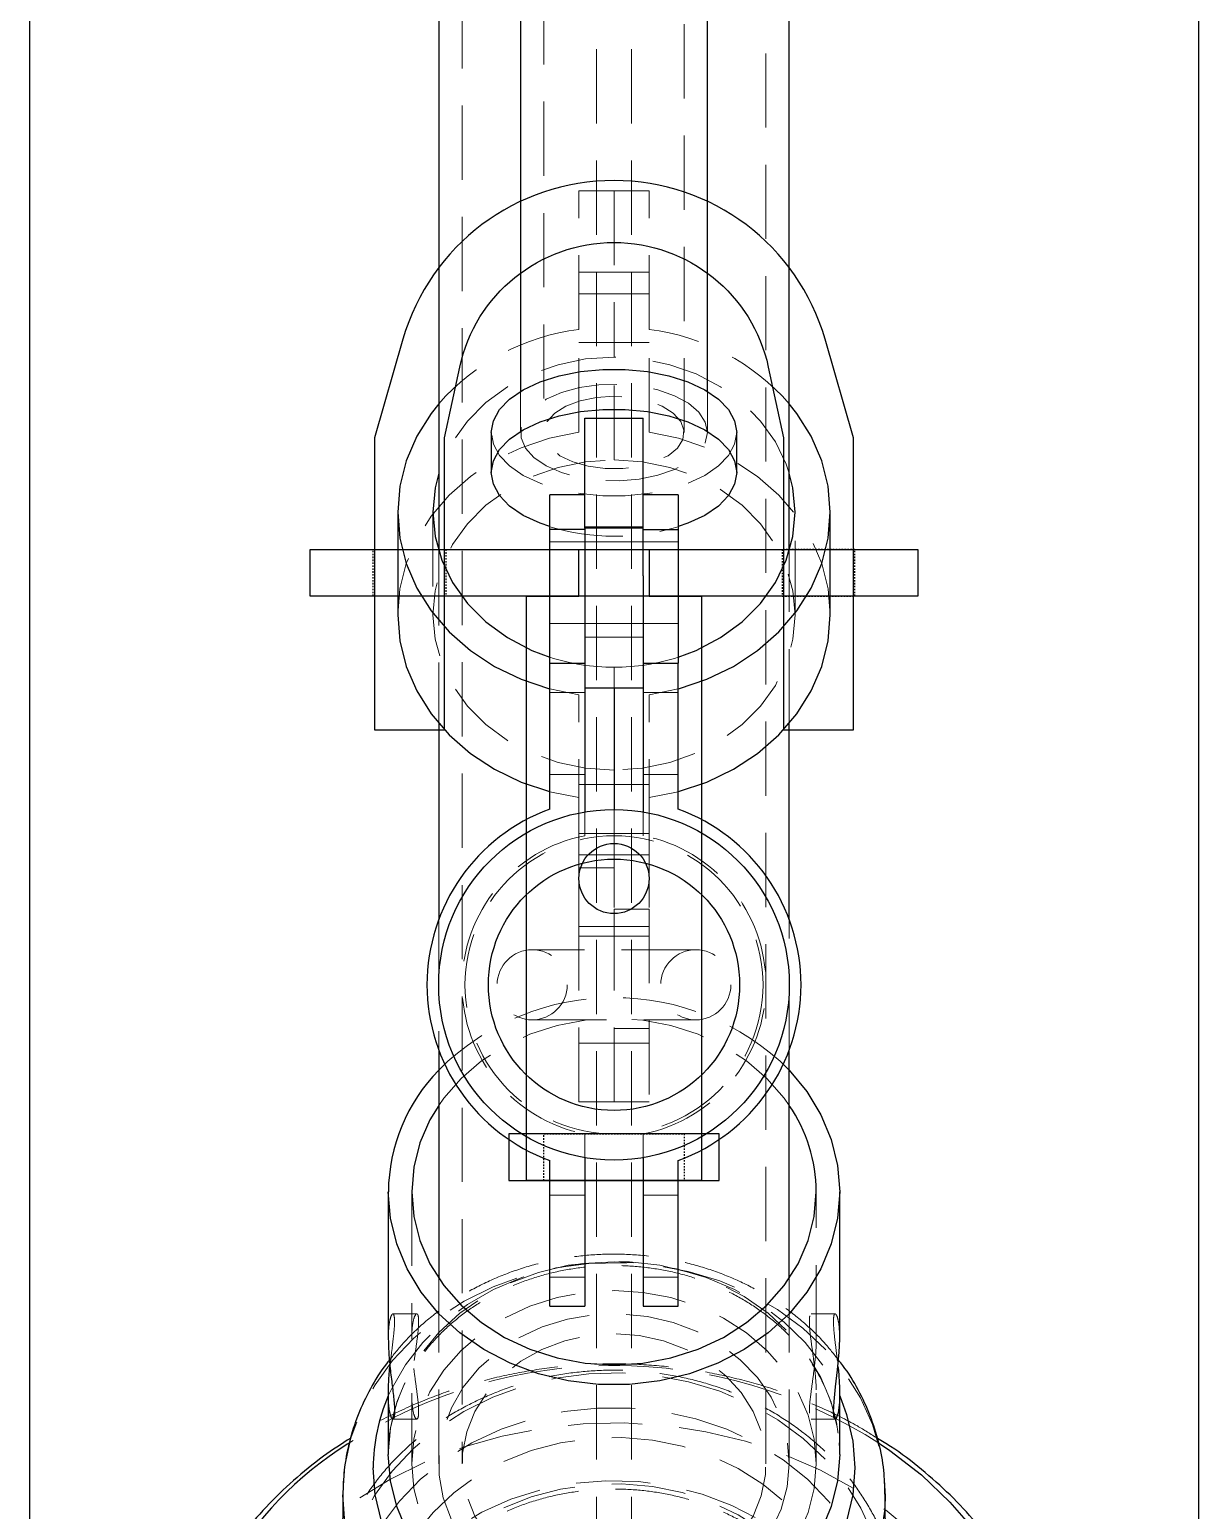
# Model space of a CAD drawing. Header units: millimetres. Extents: x 25083 to 52777, y 24772 to 45779.
# Drawn here: x 47815.3 to 47915.3, y 40045.3 to 40172 of the extents above; entities that cross this region are included whole.
import ezdxf

# ---------------------------------------------------------------- set-up
doc = ezdxf.new("R2010")
doc.units = ezdxf.units.MM
doc.linetypes.add('HIDDEN', pattern=[9.525, 6.35, -3.175])
doc.linetypes.add('VERDECKT', pattern=[0.25, 0.125, -0.125])

# ---------------------------------------------------------------- blocks, each defined once
blk = doc.blocks.new('zw$2E98')
at = {"color": 3}
blk.add_lwpolyline([(0, 0), (18, 0), (18, 4), (0, 4)], close=True, dxfattribs=at)
at = {"color": 3, "linetype": 'VERDECKT'}
blk.add_lwpolyline([(3, 4), (15, 4), (15, 0), (3, 0)], close=True, dxfattribs=at)
blk = doc.blocks.new('zw$B535')
at = {"color": 3}
blk.add_lwpolyline([(12, 50), (16.5, 50), (16.5, 0), (1.5, 0), (1.5, 50), (6, 50), (6, 54), (12, 54)], close=True, dxfattribs=at)
blk.add_circle((9, 25.84), 3, dxfattribs=at)
at = {"color": 1}
blk.add_blockref('zw$2E98', (0, 0), dxfattribs=at)
blk = doc.blocks.new('zw$E778')
at = {"color": 1}
blk.add_lwpolyline([(5.5, 38.55), (11.5, 38.55), (11.5, 63.55), (12.8, 69.59, -0.807393), (39.2, 69.59), (40.5, 63.55), (40.5, 38.55), (46.5, 38.55), (46.5, 63.55), (44.06, 71.98, 0.751422), (7.94, 71.98), (5.5, 63.55)], format="xyb", close=True, dxfattribs=at)
at = {"color": 4}
blk.add_lwpolyline([(0, 54), (52, 54), (52, 50), (0, 50)], close=True, dxfattribs=at)
at = {"color": 4, "linetype": 'VERDECKT'}
for points in [[(5.4, 54), (11.6, 54), (11.6, 50), (5.4, 50)], [(46.6, 54), (40.4, 54), (40.4, 50), (46.6, 50)]]:
    blk.add_lwpolyline(points, close=True, dxfattribs=at)
at = {"color": 1}
blk.add_blockref('zw$B535', (17, 0), dxfattribs=at)

msp = doc.modelspace()

# ---------------------------------------------------------------- linework, layer by layer
at = {"color": 7, "linetype": 'HIDDEN', "lineweight": 18}
for p, q in [((47863.798, 40703.711), (47863.798, 38386.238)), ((47866.798, 40703.711), (47866.798, 38386.238)), ((47852.298, 40489.333), (47852.298, 40049.298)), ((47878.298, 40049.298), (47878.298, 40489.333)), ((47859.298, 40308.69), (47859.298, 40137.51)), ((47871.298, 40137.51), (47871.298, 40308.69)), ((47862.298, 40146.325), (47862.298, 40158.175)), ((47862.298, 40158.175), (47865.298, 40158.175)), ((47865.298, 40158.175), (47865.298, 40143.967)), ((47865.298, 40158.175), (47868.298, 40158.175)), ((47868.298, 40146.325), (47868.298, 40158.175)), ((47865.298, 40151.216), (47862.298, 40151.216)), ((47868.298, 40151.216), (47865.298, 40151.216)), ((47862.298, 40149.383), (47865.298, 40149.383)), ((47865.298, 40149.383), (47868.298, 40149.383)), ((47862.298, 40137.534), (47862.298, 40146.325)), ((47868.298, 40137.534), (47868.298, 40146.325)), ((47862.298, 40145.216), (47865.298, 40145.216)), ((47865.298, 40145.216), (47868.298, 40145.216)), ((47865.298, 40135.175), (47865.298, 40143.967)), ((47857.298, 40141.026), (47857.298, 40137.51)), ((47873.298, 40137.51), (47873.298, 40141.026)), ((47849.798, 40130.7), (47849.798, 40121.909)), ((47880.798, 40121.909), (47880.798, 40130.7)), ((47862.798, 40129.221), (47859.798, 40129.221)), ((47867.798, 40129.432), (47862.798, 40129.432)), ((47867.798, 40129.221), (47870.798, 40129.221)), ((47850.298, 40127.358), (47850.298, 40112.641)), ((47862.798, 40128.171), (47859.798, 40128.171)), ((47867.798, 40128.171), (47862.798, 40128.171)), ((47870.798, 40128.171), (47867.798, 40128.171)), ((47880.298, 40112.641), (47880.298, 40127.358)), ((47859.798, 40121.171), (47862.798, 40121.171)), ((47862.798, 40121.171), (47867.798, 40121.171)), ((47867.798, 40121.171), (47870.798, 40121.171)), ((47862.798, 40120.017), (47867.798, 40120.017)), ((47865.298, 40117.434), (47865.298, 40115.671)), ((47859.798, 40115.582), (47862.298, 40115.076)), ((47862.798, 40115.271), (47859.798, 40115.271)), ((47862.298, 40103.226), (47862.298, 40115.076)), ((47870.798, 40115.271), (47867.798, 40115.271)), ((47868.298, 40115.076), (47870.798, 40115.582)), ((47868.298, 40103.226), (47868.298, 40115.076)), ((47859.798, 40108.271), (47862.798, 40108.271)), ((47867.798, 40108.271), (47870.798, 40108.271)), ((47865.298, 40107.393), (47862.298, 40107.393)), ((47868.298, 40107.393), (47865.298, 40107.393)), ((47859.798, 40106.791), (47862.298, 40106.284)), ((47868.298, 40106.284), (47870.798, 40106.791)), ((47862.798, 40105.061), (47862.798, 40103.028)), ((47865.298, 40105.271), (47865.298, 40103.226)), ((47867.798, 40105.061), (47867.798, 40103.028)), ((47862.298, 40100.271), (47862.298, 40103.226)), ((47862.298, 40103.226), (47865.298, 40103.226)), ((47865.298, 40103.226), (47868.298, 40103.226)), ((47865.298, 40103.226), (47865.298, 40096.754)), ((47868.298, 40103.226), (47868.298, 40096.754)), ((47862.298, 40101.393), (47865.298, 40101.393)), ((47865.298, 40101.393), (47868.298, 40101.393)), ((47862.298, 40095.442), (47862.298, 40100.271)), ((47865.298, 40100.271), (47862.298, 40100.271)), ((47850.298, 40095.839), (47850.298, 40084.703)), ((47865.298, 40095.442), (47865.298, 40096.754)), ((47868.298, 40096.754), (47865.298, 40096.754)), ((47865.298, 40080.271), (47865.298, 40096.754)), ((47868.298, 40096.754), (47868.298, 40080.271)), ((47880.298, 40084.703), (47880.298, 40095.839)), ((47862.298, 40080.271), (47862.298, 40095.442)), ((47865.298, 40095.271), (47862.298, 40095.271)), ((47862.298, 40094.434), (47865.298, 40094.434)), ((47865.298, 40080.271), (47865.298, 40095.442)), ((47868.298, 40095.271), (47865.298, 40095.271)), ((47865.298, 40094.434), (47868.298, 40094.434)), ((47872.298, 40093.271), (47858.298, 40093.271)), ((47858.298, 40087.271), (47872.298, 40087.271)), ((47868.298, 40086.546), (47865.298, 40086.546)), ((47862.298, 40085.271), (47865.298, 40085.271)), ((47865.298, 40085.271), (47868.298, 40085.271)), ((47862.298, 40080.271), (47865.298, 40080.271)), ((47865.298, 40080.271), (47868.298, 40080.271)), ((47862.798, 40077.514), (47862.798, 40075.481)), ((47867.798, 40077.514), (47867.798, 40075.481)), ((47847.989, 40072.569), (47847.989, 40059.951)), ((47862.798, 40072.271), (47859.798, 40072.271)), ((47870.798, 40072.271), (47867.798, 40072.271)), ((47882.606, 40059.951), (47882.606, 40072.569)), ((47850.298, 40065.177), (47850.298, 40049.298)), ((47859.798, 40065.271), (47862.798, 40065.271)), ((47867.798, 40065.271), (47870.798, 40065.271)), ((47880.298, 40049.298), (47880.298, 40065.177)), ((47848.417, 40062.124), (47846.371, 40062.124)), ((47884.221, 40062.124), (47882.176, 40062.124)), ((47847.989, 40055.328), (47847.989, 40049.298)), ((47882.606, 40049.298), (47882.606, 40055.328)), ((47846.372, 40053.124), (47848.418, 40053.124)), ((47882.18, 40053.124), (47884.225, 40053.124)), ((47884.572, 40051.086), (47884.606, 40050.098))]:
    msp.add_line(p, q, dxfattribs=at)
at = {"color": 7, "linetype": 'Continuous', "lineweight": 25}
for p, q in [((47815.298, 40505.411), (47815.298, 39887.56)), ((47915.298, 40505.411), (47915.298, 39887.56)), ((47850.298, 40341.591), (47850.298, 40127.358)), ((47880.298, 40127.358), (47880.298, 40341.591)), ((47857.298, 40308.69), (47857.298, 40141.026)), ((47873.298, 40141.026), (47873.298, 40308.69)), ((47862.798, 40138.74), (47867.798, 40138.74)), ((47862.798, 40129.325), (47862.798, 40138.74)), ((47867.798, 40129.325), (47867.798, 40138.74)), ((47854.798, 40137.51), (47854.798, 40134.086)), ((47875.798, 40134.086), (47875.798, 40137.51)), ((47862.798, 40132.171), (47859.798, 40132.171)), ((47859.798, 40129.221), (47859.798, 40132.171)), ((47870.798, 40132.171), (47867.798, 40132.171)), ((47870.798, 40132.171), (47870.798, 40129.221)), ((47846.798, 40130.7), (47846.798, 40121.909)), ((47883.798, 40121.909), (47883.798, 40130.7)), ((47859.798, 40117.771), (47859.798, 40129.221)), ((47862.798, 40129.221), (47859.798, 40129.221)), ((47862.798, 40129.325), (47862.798, 40125.266)), ((47867.798, 40129.325), (47862.798, 40129.325)), ((47867.798, 40125.266), (47867.798, 40129.325)), ((47867.798, 40129.221), (47870.798, 40129.221)), ((47870.798, 40129.221), (47870.798, 40117.771)), ((47862.798, 40125.266), (47862.798, 40117.771)), ((47867.798, 40125.266), (47867.798, 40117.771)), ((47859.798, 40105.296), (47859.798, 40117.771)), ((47859.798, 40117.771), (47862.798, 40117.771)), ((47862.798, 40117.771), (47862.798, 40105.061)), ((47867.798, 40117.771), (47867.798, 40105.061)), ((47867.798, 40117.771), (47870.798, 40117.771)), ((47870.798, 40105.296), (47870.798, 40117.771)), ((47862.798, 40115.671), (47867.798, 40115.671)), ((47865.298, 40115.671), (47865.298, 40105.271)), ((47850.298, 40112.641), (47850.298, 40095.839)), ((47880.298, 40095.839), (47880.298, 40112.641)), ((47850.298, 40084.703), (47850.298, 40065.177)), ((47880.298, 40065.177), (47880.298, 40084.703)), ((47862.798, 40075.481), (47862.798, 40062.771)), ((47867.798, 40075.481), (47867.798, 40062.771)), ((47859.798, 40062.771), (47859.798, 40075.246)), ((47870.798, 40062.771), (47870.798, 40075.246)), ((47845.989, 40072.569), (47845.989, 40059.951)), ((47884.606, 40059.951), (47884.606, 40072.569)), ((47859.798, 40062.771), (47862.798, 40062.771)), ((47867.798, 40062.771), (47870.798, 40062.771)), ((47845.989, 40055.328), (47845.989, 40050.098)), ((47884.606, 40050.098), (47884.606, 40055.328)), ((47842.094, 40046.75), (47842.038, 40037.276)), ((47888.557, 40037.276), (47888.501, 40046.75))]:
    msp.add_line(p, q, dxfattribs=at)
at = {"color": 7, "linetype": 'HIDDEN', "lineweight": 18, "flags": 128}
for points in [[(47865.298, 40143.967), (47862.873, 40143.803), (47860.508, 40143.317), (47858.261, 40142.521), (47856.187, 40141.433), (47854.338, 40140.081), (47852.758, 40138.498), (47851.487, 40136.723), (47850.556, 40134.8), (47850.298, 40134.043)], [(47880.298, 40134.043), (47880.039, 40134.8), (47879.108, 40136.723), (47877.837, 40138.498), (47876.258, 40140.081), (47874.408, 40141.433), (47872.335, 40142.521), (47870.087, 40143.317), (47867.722, 40143.803), (47865.298, 40143.967)], [(47873.298, 40137.51), (47873.111, 40138.399), (47872.558, 40139.247), (47871.666, 40140.013), (47870.477, 40140.663), (47869.045, 40141.165), (47867.438, 40141.496), (47865.731, 40141.641), (47864.003, 40141.592), (47862.337, 40141.353), (47860.808, 40140.934), (47859.49, 40140.355), (47858.443, 40139.642), (47857.716, 40138.831), (47857.345, 40137.957), (47857.345, 40137.062), (47857.716, 40136.189), (47858.443, 40135.377), (47859.49, 40134.664), (47860.808, 40134.085), (47862.337, 40133.666), (47864.003, 40133.427), (47865.731, 40133.379), (47867.438, 40133.523), (47869.045, 40133.854), (47870.477, 40134.356), (47871.666, 40135.006), (47872.558, 40135.772), (47873.111, 40136.62), (47873.298, 40137.51)], [(47865.298, 40140.612), (47863.806, 40140.515), (47862.407, 40140.229), (47861.19, 40139.771), (47860.232, 40139.172), (47859.591, 40138.468), (47859.31, 40137.704), (47859.404, 40136.928), (47859.869, 40136.188), (47860.675, 40135.532), (47861.771, 40134.999), (47863.089, 40134.625), (47864.546, 40134.431), (47866.05, 40134.431), (47867.506, 40134.625), (47868.824, 40134.999), (47869.921, 40135.532), (47870.727, 40136.188), (47871.191, 40136.928), (47871.286, 40137.704), (47871.004, 40138.468), (47870.364, 40139.172), (47869.405, 40139.771), (47868.188, 40140.229), (47866.79, 40140.515), (47865.298, 40140.612)], [(47862.298, 40137.534), (47859.766, 40137.019), (47857.343, 40136.205), (47855.078, 40135.108), (47853.015, 40133.75), (47851.195, 40132.157), (47849.655, 40130.362), (47848.423, 40128.4), (47847.526, 40126.309), (47846.981, 40124.131), (47846.798, 40121.909)], [(47875.798, 40137.51), (47875.619, 40136.512), (47875.089, 40135.548), (47874.225, 40134.651), (47873.057, 40133.851), (47871.625, 40133.176), (47869.978, 40132.649), (47868.171, 40132.287), (47866.266, 40132.103), (47864.329, 40132.103), (47862.424, 40132.287), (47860.617, 40132.649), (47858.97, 40133.176), (47857.538, 40133.851), (47856.37, 40134.651), (47855.507, 40135.548), (47854.976, 40136.512), (47854.798, 40137.51)], [(47883.798, 40121.909), (47883.615, 40124.131), (47883.069, 40126.309), (47882.172, 40128.4), (47880.941, 40130.362), (47879.4, 40132.157), (47877.58, 40133.75), (47875.517, 40135.108), (47873.252, 40136.205), (47870.83, 40137.019), (47868.298, 40137.534)], [(47865.298, 40108.642), (47862.873, 40108.806), (47860.508, 40109.292), (47858.261, 40110.088), (47856.187, 40111.176), (47854.338, 40112.528), (47852.758, 40114.111), (47851.487, 40115.886), (47850.556, 40117.809), (47849.988, 40119.834), (47849.798, 40121.909), (47849.988, 40123.984), (47850.556, 40126.008), (47851.487, 40127.932), (47852.758, 40129.707), (47854.338, 40131.29), (47856.187, 40132.642), (47858.261, 40133.729), (47860.508, 40134.526), (47862.873, 40135.012), (47865.298, 40135.175)], [(47865.298, 40135.175), (47867.722, 40135.012), (47870.087, 40134.526), (47872.335, 40133.729), (47874.408, 40132.642), (47876.258, 40131.29), (47877.837, 40129.707), (47879.108, 40127.932), (47880.039, 40126.008), (47880.607, 40123.984), (47880.798, 40121.909), (47880.607, 40119.834), (47880.039, 40117.809), (47879.108, 40115.886), (47877.837, 40114.111), (47876.258, 40112.528), (47874.408, 40111.176), (47872.335, 40110.088), (47870.087, 40109.292), (47867.722, 40108.806), (47865.298, 40108.642)], [(47880.298, 40079.961), (47879.858, 40080.578), (47878.378, 40082.27), (47876.632, 40083.765), (47874.655, 40085.032), (47872.488, 40086.045), (47870.174, 40086.783), (47867.761, 40087.233), (47865.298, 40087.383), (47862.834, 40087.233), (47860.421, 40086.783), (47858.107, 40086.045), (47855.94, 40085.032), (47853.963, 40083.765), (47852.217, 40082.27), (47850.737, 40080.578), (47850.298, 40079.961)], [(47842.094, 40046.649), (47842.27, 40049.09), (47842.795, 40051.493), (47843.661, 40053.823), (47844.855, 40056.045), (47846.359, 40058.124), (47848.15, 40060.029), (47850.201, 40061.731), (47852.481, 40063.205), (47854.955, 40064.427), (47857.586, 40065.38), (47860.334, 40066.049), (47863.157, 40066.425), (47866.012, 40066.5), (47868.857, 40066.274), (47871.648, 40065.751), (47874.342, 40064.938), (47876.899, 40063.848), (47879.281, 40062.498), (47881.45, 40060.907), (47883.375, 40059.1), (47885.026, 40057.104), (47886.377, 40054.95), (47887.409, 40052.67), (47888.106, 40050.298), (47888.457, 40047.872), (47888.501, 40046.718)], [(47845.989, 40050.098), (47846.169, 40052.348), (47846.705, 40054.557), (47847.588, 40056.682), (47848.8, 40058.685), (47850.32, 40060.528), (47852.119, 40062.176), (47854.163, 40063.599), (47856.415, 40064.771), (47858.832, 40065.67), (47861.369, 40066.279), (47863.98, 40066.586), (47866.615, 40066.586), (47869.226, 40066.279), (47871.764, 40065.67), (47874.181, 40064.771), (47876.432, 40063.599), (47878.477, 40062.176), (47880.275, 40060.528), (47881.795, 40058.685), (47883.008, 40056.682), (47883.89, 40054.557), (47884.426, 40052.348), (47884.572, 40051.086)], [(47845.989, 40055.108), (47846.259, 40055.696), (47847.452, 40057.765), (47848.949, 40059.683), (47850.726, 40061.418), (47852.753, 40062.939), (47854.994, 40064.221), (47857.412, 40065.241), (47859.964, 40065.983), (47862.608, 40066.433), (47865.298, 40066.584), (47867.987, 40066.433), (47870.631, 40065.983), (47873.184, 40065.241), (47875.601, 40064.221), (47877.842, 40062.939), (47879.869, 40061.418), (47881.646, 40059.683), (47883.144, 40057.765), (47884.336, 40055.696), (47884.606, 40055.108)], [(47882.606, 40049.298), (47882.43, 40051.406), (47881.905, 40053.472), (47881.042, 40055.452), (47879.858, 40057.307), (47878.378, 40058.999), (47876.632, 40060.494), (47874.655, 40061.761), (47872.488, 40062.774), (47870.174, 40063.512), (47867.761, 40063.962), (47865.298, 40064.112), (47862.834, 40063.962), (47860.421, 40063.512), (47858.107, 40062.774), (47855.94, 40061.761), (47853.963, 40060.494), (47852.217, 40058.999), (47850.737, 40057.307), (47849.553, 40055.452), (47848.69, 40053.472), (47848.165, 40051.406), (47847.989, 40049.298), (47848.165, 40047.19), (47848.69, 40045.124), (47849.553, 40043.144), (47850.737, 40041.289), (47852.217, 40039.597), (47853.963, 40038.102), (47855.94, 40036.835), (47858.107, 40035.822), (47860.421, 40035.084), (47862.834, 40034.634), (47865.298, 40034.484), (47867.761, 40034.634), (47870.174, 40035.084), (47872.488, 40035.822), (47874.655, 40036.835), (47876.632, 40038.102), (47878.378, 40039.597), (47879.858, 40041.289), (47881.042, 40043.144), (47881.905, 40045.124), (47882.43, 40047.19), (47882.606, 40049.298)], [(47880.298, 40049.298), (47880.122, 40047.338), (47879.599, 40045.424), (47878.74, 40043.601), (47877.567, 40041.912), (47876.105, 40040.395), (47874.391, 40039.088), (47872.463, 40038.019), (47870.368, 40037.215), (47868.154, 40036.694), (47865.872, 40036.469), (47863.577, 40036.544), (47861.323, 40036.918), (47859.162, 40037.583), (47857.144, 40038.522), (47855.318, 40039.713), (47853.725, 40041.13), (47852.404, 40042.737), (47851.385, 40044.499), (47850.692, 40046.373), (47850.342, 40048.315), (47850.342, 40050.281), (47850.692, 40052.223), (47851.385, 40054.097), (47852.404, 40055.859), (47853.725, 40057.466), (47855.318, 40058.883), (47857.144, 40060.074), (47859.162, 40061.013), (47861.323, 40061.678), (47863.577, 40062.052), (47865.872, 40062.127), (47868.154, 40061.902), (47870.368, 40061.381), (47872.463, 40060.577), (47874.391, 40059.508), (47876.105, 40058.201), (47877.567, 40056.684), (47878.74, 40054.995), (47879.599, 40053.172), (47880.122, 40051.258), (47880.298, 40049.298)], [(47865.298, 40038.171), (47863.158, 40038.323), (47861.077, 40038.774), (47859.11, 40039.512), (47857.313, 40040.517), (47855.733, 40041.762), (47854.415, 40043.212), (47853.393, 40044.828), (47852.695, 40046.567), (47852.342, 40048.379), (47852.342, 40050.217), (47852.695, 40052.029), (47853.393, 40053.768), (47854.415, 40055.384), (47855.733, 40056.834), (47857.313, 40058.079), (47859.11, 40059.084), (47861.077, 40059.822), (47863.158, 40060.273), (47865.298, 40060.425), (47867.437, 40060.273), (47869.519, 40059.822), (47871.485, 40059.084), (47873.282, 40058.079), (47874.862, 40056.834), (47876.181, 40055.384), (47877.203, 40053.768), (47877.9, 40052.029), (47878.253, 40050.217), (47878.253, 40048.379), (47877.9, 40046.567), (47877.203, 40044.828), (47876.181, 40043.212), (47874.862, 40041.762), (47873.282, 40040.517), (47871.485, 40039.512), (47869.519, 40038.774), (47867.437, 40038.323), (47865.298, 40038.171)], [(47842.038, 40037.175), (47842.214, 40039.622), (47842.741, 40042.031), (47843.609, 40044.367), (47844.806, 40046.594), (47846.313, 40048.678), (47848.109, 40050.587), (47850.165, 40052.293), (47852.45, 40053.771), (47854.93, 40054.996), (47857.567, 40055.952), (47860.322, 40056.622), (47863.152, 40056.998), (47866.014, 40057.074), (47868.865, 40056.848), (47871.663, 40056.323), (47874.364, 40055.509), (47876.927, 40054.416), (47879.315, 40053.062), (47881.489, 40051.467), (47883.419, 40049.656), (47885.073, 40047.655), (47886.428, 40045.496), (47887.463, 40043.21), (47888.161, 40040.833), (47888.513, 40038.401), (47888.557, 40037.276)], [(47842.596, 40034.677), (47842.775, 40037.112), (47843.309, 40039.509), (47844.19, 40041.829), (47845.404, 40044.037), (47846.931, 40046.098), (47848.749, 40047.978), (47850.827, 40049.648), (47853.133, 40051.083), (47855.632, 40052.258), (47858.282, 40053.156), (47861.044, 40053.763), (47863.872, 40054.069), (47866.723, 40054.069), (47869.552, 40053.763), (47872.313, 40053.156), (47874.964, 40052.258), (47877.462, 40051.083), (47879.769, 40049.648), (47881.847, 40047.978), (47883.664, 40046.098), (47885.192, 40044.037), (47886.406, 40041.829), (47887.287, 40039.509), (47887.821, 40037.112), (47888, 40034.677), (47887.821, 40032.241), (47887.287, 40029.844), (47886.406, 40027.524), (47885.192, 40025.316), (47883.664, 40023.255), (47881.847, 40021.375), (47879.769, 40019.705), (47877.462, 40018.271), (47874.964, 40017.095), (47872.313, 40016.197), (47869.552, 40015.59), (47866.723, 40015.284), (47863.872, 40015.284), (47861.044, 40015.59), (47858.282, 40016.197), (47855.632, 40017.095), (47853.133, 40018.271), (47850.827, 40019.705), (47848.749, 40021.375), (47846.931, 40023.255), (47845.404, 40025.316), (47844.19, 40027.524), (47843.309, 40029.844), (47842.775, 40032.241), (47842.596, 40034.677)], [(47829.965, 40022.56), (47830.14, 40025.571), (47830.665, 40028.552), (47831.535, 40031.474), (47832.739, 40034.307), (47834.268, 40037.023), (47836.104, 40039.596), (47838.231, 40041.999), (47840.627, 40044.209), (47843.268, 40046.204), (47846.128, 40047.964), (47849.178, 40049.471), (47852.389, 40050.711), (47855.728, 40051.671), (47859.162, 40052.342), (47862.657, 40052.717), (47866.179, 40052.792), (47869.691, 40052.567), (47873.16, 40052.044), (47876.551, 40051.227), (47879.83, 40050.126), (47882.964, 40048.75), (47885.923, 40047.114), (47888.677, 40045.235), (47891.199, 40043.13), (47893.463, 40040.82), (47895.447, 40038.329), (47897.131, 40035.682), (47898.5, 40032.903), (47899.538, 40030.023), (47900.236, 40027.067), (47900.587, 40024.068), (47900.587, 40021.053), (47900.236, 40018.053), (47899.538, 40015.098), (47898.5, 40012.217), (47897.131, 40009.439), (47895.447, 40006.791), (47893.463, 40004.3), (47891.199, 40001.991), (47888.677, 39999.886), (47885.923, 39998.006), (47882.964, 39996.37), (47879.83, 39994.995), (47876.551, 39993.893), (47873.16, 39993.077), (47869.691, 39992.553), (47866.179, 39992.328), (47862.657, 39992.403), (47859.162, 39992.778), (47855.728, 39993.449), (47852.389, 39994.409), (47849.178, 39995.649), (47846.128, 39997.156), (47843.268, 39998.916), (47840.627, 40000.911), (47838.231, 40003.121), (47836.104, 40005.525), (47834.268, 40008.097), (47832.739, 40010.813), (47831.535, 40013.646), (47830.665, 40016.568), (47830.14, 40019.549), (47829.965, 40022.56)], [(47845.573, 40034.677), (47845.749, 40036.927), (47846.273, 40039.137), (47847.138, 40041.267), (47848.326, 40043.28), (47849.817, 40045.14), (47851.585, 40046.812), (47853.597, 40048.268), (47855.818, 40049.482), (47858.208, 40050.431), (47860.725, 40051.099), (47863.323, 40051.475), (47865.957, 40051.55), (47868.579, 40051.324), (47871.142, 40050.801), (47873.601, 40049.991), (47875.911, 40048.907), (47878.033, 40047.569), (47879.927, 40046.001), (47881.56, 40044.231), (47882.903, 40042.291), (47883.931, 40040.215), (47884.628, 40038.039), (47884.979, 40035.804), (47884.979, 40033.549), (47884.628, 40031.314), (47883.931, 40029.139), (47882.903, 40027.062), (47881.56, 40025.122), (47879.927, 40023.352), (47878.033, 40021.784), (47875.911, 40020.446), (47873.601, 40019.362), (47871.142, 40018.552), (47868.579, 40018.029), (47865.957, 40017.803), (47863.323, 40017.878), (47860.725, 40018.254), (47858.208, 40018.922), (47855.818, 40019.871), (47853.597, 40021.085), (47851.585, 40022.541), (47849.817, 40024.213), (47848.326, 40026.073), (47847.138, 40028.086), (47846.273, 40030.216), (47845.749, 40032.426), (47845.573, 40034.677)], [(47843.487, 40029.193), (47843.666, 40031.58), (47844.2, 40033.928), (47845.081, 40036.198), (47846.294, 40038.354), (47847.818, 40040.358), (47849.63, 40042.18), (47851.699, 40043.788), (47853.991, 40045.157), (47856.469, 40046.263), (47859.092, 40047.089), (47861.817, 40047.622), (47864.599, 40047.851), (47867.392, 40047.775), (47870.151, 40047.393), (47872.83, 40046.712), (47875.386, 40045.744), (47877.776, 40044.504), (47879.961, 40043.012), (47881.905, 40041.294), (47883.577, 40039.377), (47884.948, 40037.293), (47885.997, 40035.075), (47886.706, 40032.761), (47887.064, 40030.389), (47887.064, 40027.997), (47886.724, 40025.705)], [(47845.573, 40030.714), (47845.749, 40032.964), (47846.273, 40035.174), (47847.138, 40037.304), (47848.326, 40039.317), (47849.817, 40041.177), (47851.585, 40042.849), (47853.597, 40044.305), (47855.818, 40045.519), (47858.208, 40046.468), (47860.725, 40047.136), (47863.323, 40047.512), (47865.957, 40047.587), (47868.579, 40047.361), (47871.142, 40046.838), (47873.601, 40046.028), (47875.911, 40044.944), (47878.033, 40043.606), (47879.927, 40042.038), (47881.56, 40040.268), (47882.903, 40038.328), (47883.931, 40036.252), (47884.628, 40034.076), (47884.979, 40031.841), (47885.023, 40030.714)]]:
    msp.add_lwpolyline(points, dxfattribs=at)
at = {"color": 7, "linetype": 'Continuous', "lineweight": 25, "flags": 128}
for points in [[(47854.798, 40137.51), (47854.976, 40138.507), (47855.507, 40139.471), (47856.37, 40140.368), (47857.538, 40141.168), (47858.97, 40141.843), (47860.617, 40142.37), (47862.424, 40142.732), (47864.329, 40142.916), (47866.266, 40142.916), (47868.171, 40142.732), (47869.978, 40142.37), (47871.625, 40141.843), (47873.057, 40141.168), (47874.225, 40140.368), (47875.089, 40139.471), (47875.619, 40138.507), (47875.798, 40137.51), (47875.798, 40137.51)], [(47850.298, 40139.968), (47849.655, 40139.154), (47848.423, 40137.191), (47847.526, 40135.1), (47846.981, 40132.922), (47846.798, 40130.7), (47846.981, 40128.478), (47847.526, 40126.3), (47848.423, 40124.209), (47849.655, 40122.247), (47851.195, 40120.452), (47853.015, 40118.859), (47855.078, 40117.501), (47857.343, 40116.404), (47859.766, 40115.59), (47859.798, 40115.582)], [(47870.798, 40115.582), (47870.83, 40115.59), (47873.252, 40116.404), (47875.517, 40117.501), (47877.58, 40118.859), (47879.4, 40120.452), (47880.941, 40122.247), (47882.172, 40124.209), (47883.069, 40126.3), (47883.615, 40128.478), (47883.798, 40130.7), (47883.615, 40132.922), (47883.069, 40135.1), (47882.172, 40137.191), (47880.941, 40139.154), (47880.298, 40139.968)], [(47854.798, 40134.086), (47854.976, 40135.084), (47855.507, 40136.047), (47856.37, 40136.944), (47857.538, 40137.744), (47858.97, 40138.419), (47860.617, 40138.947), (47862.424, 40139.309), (47864.329, 40139.493), (47866.266, 40139.493), (47868.171, 40139.309), (47869.978, 40138.947), (47871.625, 40138.419), (47873.057, 40137.744), (47874.225, 40136.944), (47875.089, 40136.047), (47875.619, 40135.084), (47875.798, 40134.086), (47875.619, 40133.088), (47875.089, 40132.124), (47874.225, 40131.227), (47873.057, 40130.428), (47871.625, 40129.753), (47870.798, 40129.461)], [(47850.298, 40134.043), (47849.988, 40132.776), (47849.798, 40130.7), (47849.988, 40128.625), (47850.556, 40126.601), (47851.487, 40124.677), (47852.758, 40122.902), (47854.338, 40121.319), (47856.187, 40119.967), (47858.261, 40118.88), (47859.798, 40118.297)], [(47859.798, 40129.461), (47858.97, 40129.753), (47857.538, 40130.428), (47856.37, 40131.227), (47855.507, 40132.124), (47854.976, 40133.088), (47854.798, 40134.086)], [(47870.798, 40118.297), (47872.335, 40118.88), (47874.408, 40119.967), (47876.258, 40121.319), (47877.837, 40122.902), (47879.108, 40124.677), (47880.039, 40126.601), (47880.607, 40128.625), (47880.798, 40130.7), (47880.607, 40132.776), (47880.298, 40134.043)], [(47846.798, 40121.909), (47846.981, 40119.687), (47847.526, 40117.509), (47848.423, 40115.418), (47849.655, 40113.456), (47851.195, 40111.66), (47853.015, 40110.068), (47855.078, 40108.71), (47857.343, 40107.613), (47859.766, 40106.799), (47859.798, 40106.791)], [(47870.798, 40106.791), (47870.83, 40106.799), (47873.252, 40107.613), (47875.517, 40108.71), (47877.58, 40110.068), (47879.4, 40111.66), (47880.941, 40113.456), (47882.172, 40115.418), (47883.069, 40117.509), (47883.615, 40119.687), (47883.798, 40121.909)], [(47880.298, 40082.975), (47881.795, 40081.156), (47883.008, 40079.153), (47883.89, 40077.028), (47884.426, 40074.819), (47884.606, 40072.569), (47884.426, 40070.319), (47883.89, 40068.11), (47883.008, 40065.985), (47881.795, 40063.982), (47880.275, 40062.14), (47878.477, 40060.491), (47876.432, 40059.068), (47874.181, 40057.896), (47871.764, 40056.997), (47869.226, 40056.389), (47866.615, 40056.081), (47863.98, 40056.081), (47861.369, 40056.389), (47858.832, 40056.997), (47856.415, 40057.896), (47854.163, 40059.068), (47852.119, 40060.491), (47850.32, 40062.14), (47848.8, 40063.982), (47847.588, 40065.985), (47846.705, 40068.11), (47846.169, 40070.319), (47845.989, 40072.569), (47845.989, 40072.569)], [(47850.298, 40079.961), (47849.553, 40078.723), (47848.69, 40076.743), (47848.165, 40074.677), (47847.989, 40072.569), (47848.165, 40070.461), (47848.69, 40068.395), (47849.553, 40066.415), (47850.737, 40064.56), (47852.217, 40062.868), (47853.963, 40061.373), (47855.94, 40060.106), (47858.107, 40059.093), (47860.421, 40058.355), (47862.834, 40057.905), (47865.298, 40057.755), (47867.761, 40057.905), (47870.174, 40058.355), (47872.488, 40059.093), (47874.655, 40060.106), (47876.632, 40061.373), (47878.378, 40062.868), (47879.858, 40064.56), (47881.042, 40066.415), (47881.905, 40068.395), (47882.43, 40070.461), (47882.606, 40072.569), (47882.606, 40072.569)], [(47884.461, 40057.631), (47884.497, 40057.301), (47884.597, 40055.823), (47884.585, 40054.574), (47884.472, 40053.671), (47884.302, 40053.186), (47884.145, 40053.191), (47884.075, 40053.701), (47884.121, 40054.629), (47884.259, 40055.87), (47884.434, 40057.328), (47884.569, 40058.845), (47884.606, 40059.951), (47884.606, 40059.951)], [(47888.103, 40050.978), (47888.889, 40050.44), (47891.593, 40048.343), (47894.044, 40046.028), (47896.218, 40043.519)]]:
    msp.add_lwpolyline(points, dxfattribs=at)
at = {"color": 8, "linetype": 'Continuous', "lineweight": 25, "flags": 128}
for points in [[(47884.606, 40055.108), (47885.202, 40053.511), (47885.728, 40051.248), (47885.904, 40048.946), (47885.728, 40046.644), (47885.202, 40044.381)], [(47847.588, 40043.514), (47846.705, 40045.639), (47846.169, 40047.848), (47845.989, 40050.098), (47845.989, 40050.098)], [(47884.606, 40050.098), (47884.426, 40047.848), (47883.89, 40045.639), (47883.008, 40043.514)], [(47845.393, 40044.381), (47844.867, 40046.644), (47844.691, 40048.946), (47844.691, 40048.946)], [(47842.27, 40044.209), (47842.094, 40046.649), (47842.094, 40046.649)], [(47888.501, 40046.718), (47888.457, 40045.427), (47888.106, 40043)]]:
    msp.add_lwpolyline(points, dxfattribs=at)
at = {"color": 7, "linetype": 'Continuous', "lineweight": 25}
for radius in [15, 10.75]:
    msp.add_circle((47865.298, 40090.271), radius, dxfattribs=at)
at = {"color": 7, "linetype": 'HIDDEN', "lineweight": 18}
for centre, radius in [((47865.298, 40090.271), 12.75), ((47858.298, 40090.271), 3), ((47872.298, 40090.271), 3)]:
    msp.add_circle(centre, radius, dxfattribs=at)
for centre, radius, start, end in [((47864.624, 40127.428), 19.04, 97.01885, 138.80406), ((47865.971, 40127.428), 19.04, 41.19594, 82.98115), ((47865.298, 40147.493), 18.853, 253.03819, 286.96181), ((47865.271, 40135.214), 17.78, 252.0723, 270.08686), ((47865.325, 40135.214), 17.78, 269.91314, 287.9277), ((47865.298, 40090.271), 13, 101.08749, 258.91251), ((47865.298, 40090.271), 13, 281.08749, 78.91251), ((47865.298, 40067.952), 21.229, 45.04336, 134.95664), ((47865.297, 40015.731), 41.981, 57.09632, 122.86665)]:
    msp.add_arc(centre, radius, start, end, dxfattribs=at)
at = {"color": 7, "linetype": 'Continuous', "lineweight": 25}
for centre, radius, start, end in [((47865.298, 40090.271), 16, 110.10551, 249.89449), ((47865.298, 40090.271), 16, 290.10551, 69.89449), ((47861.178, 40072.376), 15.189, 135.74777, 179.2701), ((47869.355, 40072.487), 13.252, 0.35529, 34.33196), ((47858.753, 40024.992), 30.655, 121.98667, 178.42157)]:
    msp.add_arc(centre, radius, start, end, dxfattribs=at)
at = {"color": 8, "linetype": 'Continuous', "lineweight": 25}
msp.add_arc((47860.111, 40048.914), 15.42, 156.31904, 179.8821, dxfattribs=at)
at = {"color": 7, "linetype": 'HIDDEN', "lineweight": 18}
for points, knots in [([(47884.508, 40058.162), (47884.116, 40058.667), (47883.21, 40059.835), (47881.5, 40061.455), (47879.455, 40063.031), (47877.205, 40064.38), (47874.792, 40065.491), (47872.244, 40066.344), (47869.597, 40066.928), (47866.888, 40067.235), (47864.154, 40067.258), (47861.432, 40066.997), (47858.759, 40066.454), (47856.174, 40065.635), (47853.713, 40064.549), (47851.408, 40063.212), (47849.304, 40061.635), (47847.498, 40059.959), (47846.526, 40058.727), (47846.084, 40058.167)], [0, 0, 0, 0, 0.0452165, 0.1044136, 0.1639191, 0.2237043, 0.2837265, 0.3439393, 0.4043002, 0.4647751, 0.5253382, 0.58597, 0.646648, 0.7073503, 0.768046, 0.8286916, 0.8892291, 0.9495896, 1, 1, 1, 1]), ([(47845.989, 40050.102), (47845.997, 40050.433), (47846.019, 40051.451), (47846.286, 40053.147), (47846.904, 40055.151), (47847.828, 40057.074), (47849.037, 40058.882), (47850.509, 40060.545), (47852.221, 40062.037), (47854.143, 40063.334), (47856.246, 40064.416), (47858.494, 40065.265), (47860.852, 40065.867), (47863.282, 40066.213), (47865.743, 40066.297), (47868.196, 40066.118), (47870.599, 40065.68), (47872.915, 40064.99), (47875.105, 40064.062), (47877.135, 40062.911), (47878.972, 40061.557), (47880.589, 40060.023), (47881.962, 40058.334), (47883.072, 40056.514), (47883.89, 40054.59), (47884.405, 40052.755), (47884.503, 40051.558), (47884.545, 40051.041)], [0, 0, 0, 0, 0.0203176, 0.0625249, 0.1046934, 0.1466877, 0.1884492, 0.2299732, 0.2712898, 0.3124435, 0.3534781, 0.3944301, 0.435326, 0.4761835, 0.5170137, 0.5578235, 0.5986171, 0.6394006, 0.6801838, 0.7209827, 0.7618223, 0.8027385, 0.8437779, 0.8849946, 0.926441, 0.9681507, 1, 1, 1, 1]), ([(47846.134, 40057.652), (47846.187, 40058.119), (47846.298, 40059.095), (47846.467, 40060.422), (47846.541, 40061.465), (47846.491, 40062.069), (47846.341, 40062.19), (47846.155, 40061.81), (47846.014, 40061.025), (47845.997, 40060.28), (47845.989, 40059.951)], [0, 0, 0, 0, 0.1204051, 0.2515646, 0.3819119, 0.509026, 0.6356012, 0.765082, 0.8964613, 1, 1, 1, 1]), ([(47847.989, 40059.951), (47848.002, 40059.501), (47848.028, 40058.601), (47848.207, 40057.078), (47848.415, 40055.62), (47848.572, 40054.367), (47848.601, 40053.489), (47848.495, 40053.074), (47848.302, 40053.145), (47848.1, 40053.709), (47847.979, 40054.723), (47847.99, 40056.049), (47848.124, 40057.526), (47848.327, 40059.02), (47848.518, 40060.383), (47848.607, 40061.438), (47848.555, 40062.055), (47848.39, 40062.194), (47848.183, 40061.836), (47848.019, 40061.059), (47847.999, 40060.296), (47847.989, 40059.951)], [0, 0, 0, 0, 0.05247693, 0.10491396, 0.15839682, 0.21273045, 0.26588192, 0.31764336, 0.36997797, 0.42392729, 0.47807255, 0.53072348, 0.5825347, 0.63533312, 0.6895325, 0.7433901, 0.7955742, 0.84741072, 0.90070957, 0.95504907, 1, 1, 1, 1]), ([(47882.606, 40059.951), (47882.593, 40060.351), (47882.568, 40061.152), (47882.388, 40061.901), (47882.18, 40062.209), (47882.023, 40061.998), (47881.994, 40061.297), (47882.1, 40060.209), (47882.293, 40058.846), (47882.495, 40057.328), (47882.617, 40055.829), (47882.605, 40054.547), (47882.471, 40053.615), (47882.268, 40053.109), (47882.078, 40053.096), (47881.989, 40053.597), (47882.041, 40054.535), (47882.205, 40055.794), (47882.412, 40057.259), (47882.576, 40058.725), (47882.597, 40059.569), (47882.606, 40059.951)], [0, 0, 0, 0, 0.05247693, 0.10491396, 0.15839682, 0.21273045, 0.26588192, 0.31764336, 0.36997797, 0.42392729, 0.47807255, 0.53072348, 0.5825347, 0.63533312, 0.6895325, 0.7433901, 0.7955742, 0.84741072, 0.90070957, 0.95504907, 1, 1, 1, 1]), ([(47884.606, 40059.951), (47884.594, 40060.353), (47884.571, 40061.156), (47884.409, 40061.906), (47884.224, 40062.209), (47884.084, 40061.993), (47884.06, 40061.288), (47884.155, 40060.19), (47884.32, 40058.921), (47884.417, 40058.028), (47884.461, 40057.631)], [0, 0, 0, 0, 0.1275593, 0.2550396, 0.3845892, 0.5157532, 0.6445941, 0.7707721, 0.8981033, 1, 1, 1, 1]), ([(47887.832, 40051.476), (47887.267, 40051.836), (47885.76, 40052.795), (47883.117, 40054.093), (47879.951, 40055.383), (47876.655, 40056.408), (47873.267, 40057.172), (47869.812, 40057.665), (47866.319, 40057.884), (47862.816, 40057.826), (47859.333, 40057.492), (47855.898, 40056.885), (47852.54, 40056.007), (47849.283, 40054.873), (47846.174, 40053.464), (47843.996, 40052.329), (47842.921, 40051.6), (47842.768, 40051.497)], [0, 0, 0, 0, 0.0435216, 0.1159575, 0.1884688, 0.2610393, 0.3336554, 0.4063067, 0.4789852, 0.551685, 0.6244012, 0.6971279, 0.7698595, 0.8425884, 0.9153042, 0.987993, 1, 1, 1, 1]), ([(47888.526, 40042.491), (47888.441, 40042.752), (47888.101, 40043.791), (47887.201, 40045.514), (47885.842, 40047.625), (47884.196, 40049.581), (47882.31, 40051.364), (47880.201, 40052.949), (47877.897, 40054.315), (47875.428, 40055.445), (47872.825, 40056.323), (47870.124, 40056.937), (47867.358, 40057.28), (47864.564, 40057.346), (47861.778, 40057.134), (47859.036, 40056.647), (47856.374, 40055.889), (47853.827, 40054.871), (47851.428, 40053.604), (47849.21, 40052.105), (47847.204, 40050.393), (47845.433, 40048.491), (47843.934, 40046.422), (47842.788, 40044.421), (47842.283, 40043.073), (47842.069, 40042.503)], [0, 0, 0, 0, 0.0149963, 0.0596281, 0.1043759, 0.1492606, 0.1942863, 0.2394429, 0.2847122, 0.3300726, 0.3755034, 0.4209868, 0.4665097, 0.5120623, 0.5576378, 0.6032292, 0.6488294, 0.6944287, 0.740013, 0.7855625, 0.8310519, 0.8764516, 0.9217313, 0.9668655, 1, 1, 1, 1]), ([(47845.573, 40030.704), (47845.58, 40031.032), (47845.602, 40032.051), (47845.866, 40033.754), (47846.482, 40035.772), (47847.405, 40037.711), (47848.612, 40039.536), (47850.084, 40041.219), (47851.796, 40042.734), (47853.721, 40044.056), (47855.828, 40045.165), (47858.085, 40046.045), (47860.455, 40046.681), (47862.901, 40047.063), (47865.384, 40047.185), (47867.864, 40047.045), (47870.301, 40046.646), (47872.657, 40045.996), (47874.894, 40045.107), (47876.976, 40043.993), (47878.873, 40042.674), (47880.556, 40041.172), (47882.001, 40039.511), (47883.186, 40037.714), (47884.098, 40035.809), (47884.709, 40033.82), (47885.026, 40031.962), (47884.997, 40030.775), (47884.985, 40030.273)], [0, 0, 0, 0, 0.0193386, 0.0601017, 0.1008133, 0.1413212, 0.1815592, 0.2215235, 0.2612502, 0.3007908, 0.3401958, 0.3795067, 0.418754, 0.4579579, 0.4971313, 0.5362819, 0.5754148, 0.6145356, 0.6536544, 0.692787, 0.7319586, 0.7712062, 0.8105788, 0.8501359, 0.8899388, 0.9300348, 0.9704337, 1, 1, 1, 1])]:
    msp.add_open_spline(points, degree=3, knots=knots, dxfattribs=at)
at = {"color": 7, "linetype": 'Continuous', "lineweight": 25}
for points, knots in [([(47845.989, 40059.951), (47846.001, 40059.499), (47846.024, 40058.596), (47846.186, 40057.067), (47846.372, 40055.607), (47846.511, 40054.357), (47846.536, 40053.481), (47846.439, 40053.07), (47846.265, 40053.151), (47846.086, 40053.726), (47845.978, 40054.749), (47845.994, 40056.078), (47846.071, 40057.108), (47846.13, 40057.621), (47846.134, 40057.652)], [0, 0, 0, 0, 0.0897371, 0.1794187, 0.2705559, 0.3628289, 0.4534676, 0.542233, 0.6318097, 0.7235882, 0.8155877, 0.9055214, 0.9943376, 1, 1, 1, 1]), ([(47846.084, 40058.167), (47845.995, 40058.062), (47845.361, 40057.307), (47844.436, 40055.742), (47843.353, 40053.502), (47842.607, 40051.156), (47842.169, 40048.856), (47842.118, 40047.34), (47842.094, 40046.634)], [0, 0, 0, 0, 0.0325498, 0.2332018, 0.4326523, 0.6308718, 0.827967, 1, 1, 1, 1]), ([(47888.48, 40046.71), (47888.464, 40047.384), (47888.43, 40048.862), (47887.996, 40051.112), (47887.269, 40053.429), (47886.218, 40055.637), (47885.286, 40057.224), (47884.632, 40058.013), (47884.508, 40058.162)], [0, 0, 0, 0, 0.1652755, 0.3619994, 0.5587516, 0.7559241, 0.9538378, 1, 1, 1, 1]), ([(47842.768, 40051.497), (47841.984, 40050.991), (47840.262, 40049.879), (47837.843, 40047.899), (47835.492, 40045.631), (47833.394, 40043.179), (47831.562, 40040.573), (47830.011, 40037.834), (47828.755, 40034.985), (47827.801, 40032.051), (47827.163, 40029.056), (47826.877, 40026.5), (47826.851, 40024.95), (47826.842, 40024.414)], [0, 0, 0, 0, 0.0811873, 0.1783622, 0.275416, 0.3723145, 0.4690256, 0.5655235, 0.6617935, 0.7578362, 0.8536703, 0.949333, 1, 1, 1, 1]), ([(47826.842, 40024.414), (47826.852, 40023.846), (47826.88, 40022.267), (47827.177, 40019.685), (47827.821, 40016.703), (47828.777, 40013.785), (47830.031, 40010.955), (47831.574, 40008.236), (47833.395, 40005.648), (47835.478, 40003.214), (47837.809, 40000.953), (47840.366, 39998.884), (47843.131, 39997.025), (47846.08, 39995.392), (47849.188, 39993.997), (47852.43, 39992.853), (47855.779, 39991.969), (47859.207, 39991.352), (47862.687, 39991.009), (47866.188, 39990.941), (47869.684, 39991.149), (47873.144, 39991.633), (47876.541, 39992.388), (47879.846, 39993.408), (47883.032, 39994.686), (47886.071, 39996.212), (47888.94, 39997.973), (47891.612, 39999.955), (47894.066, 40002.141), (47896.28, 40004.514), (47898.235, 40007.052), (47899.915, 40009.733), (47901.307, 40012.535), (47902.399, 40015.434), (47903.183, 40018.404), (47903.653, 40021.421), (47903.806, 40024.46), (47903.643, 40027.495), (47903.165, 40030.503), (47902.377, 40033.459), (47901.285, 40036.34), (47899.899, 40039.122), (47898.228, 40041.785), (47896.285, 40044.305), (47894.09, 40046.665), (47891.644, 40048.83), (47889.55, 40050.442), (47888.213, 40051.247), (47887.832, 40051.476)], [0, 0, 0, 0, 0.0123639, 0.0343705, 0.0563819, 0.0784081, 0.1004626, 0.1225557, 0.1446938, 0.1668793, 0.1891115, 0.2113866, 0.2336996, 0.2560444, 0.2784151, 0.3008062, 0.3232132, 0.3456323, 0.3680609, 0.3904969, 0.4129386, 0.4353844, 0.4578325, 0.4802809, 0.5027269, 0.5251666, 0.5475952, 0.5700065, 0.5923933, 0.6147479, 0.6370626, 0.6593305, 0.6815471, 0.7037107, 0.7258238, 0.7478929, 0.7699288, 0.7919452, 0.813955, 0.8359713, 0.8580089, 0.8800798, 0.9021928, 0.9243523, 0.9465594, 0.9688116, 0.9911047, 1, 1, 1, 1])]:
    msp.add_open_spline(points, degree=3, knots=knots, dxfattribs=at)

# ---------------------------------------------------------------- block references
at = {"color": 1}
msp.add_blockref('zw$E778', (47839.298, 40073.521), dxfattribs=at)

doc.saveas('drawing.dxf')
